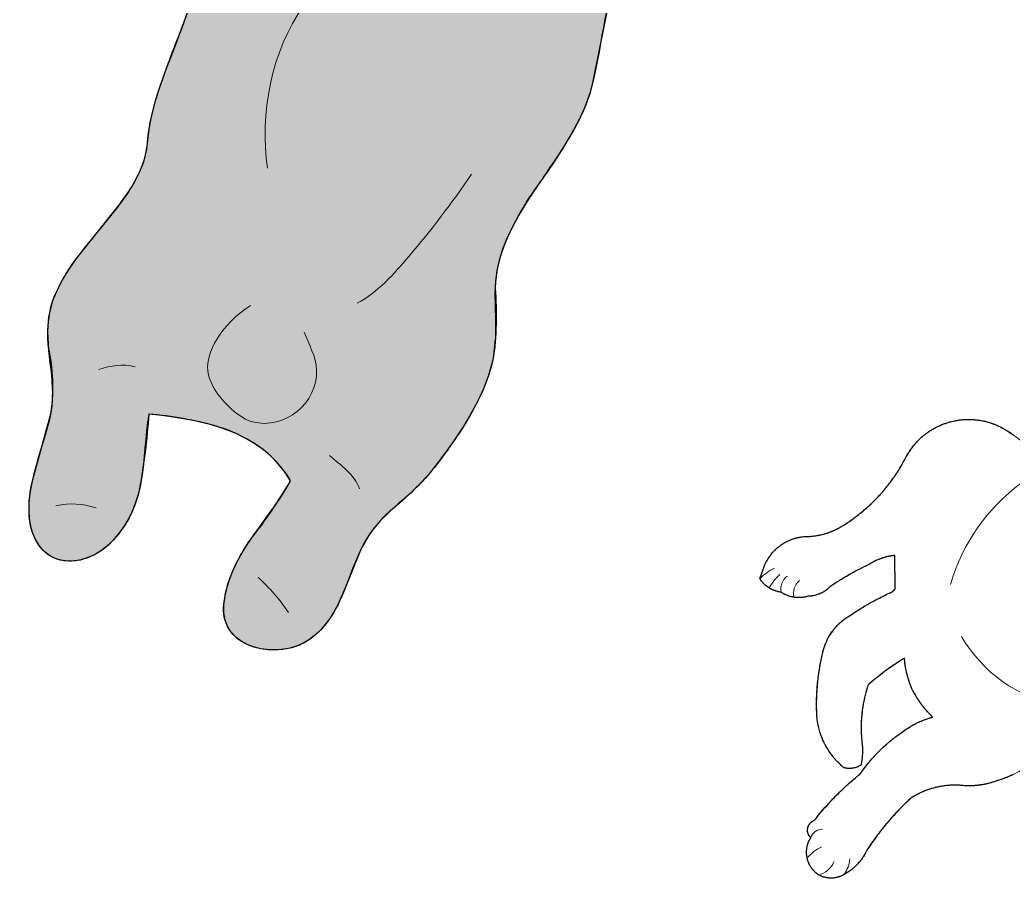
# Model space of a CAD drawing. Header units: millimetres. Extents: x 488786 to 747986, y 25193 to 95000.
# Drawn here: x 583549 to 584111, y 90614 to 91100 of the extents above; entities that cross this region are included whole.
import ezdxf

# ---------------------------------------------------------------- set-up
doc = ezdxf.new("R2010")
doc.units = ezdxf.units.MM
doc.layers.add('25. 255', color=255, linetype='Continuous')
doc.layers.add('6. FUR1', color=181, linetype='Continuous')
doc.layers.add('7. FUR2', color=241, linetype='Continuous', lineweight=5)

# ---------------------------------------------------------------- blocks, each defined once
blk = doc.blocks.new('YUHIHA_Accessory_Cat_A_Plan')
at = {"layer": '25. 255'}
blk.add_hatch(color=256, dxfattribs=at).paths.add_polyline_path([(-45.61, 67.78, -0.12728), (-47.76, 78.39, -0.157751), (-43.59, 88.31, -0.088024), (-35.13, 95.17), (-29.71, 97.79, -0.064934), (-13.82, 101.72, -0.045402), (18.97, 102.37), (36.8, 121.87), (50.42, 132.7), (54.13, 136.7, -0.029121), (68.53, 153.77), (71.47, 157.09, -0.15347), (78.1, 161.73, -0.129463), (82.8, 161.9, -0.12755), (87.52, 159.25, -0.013518), (89.26, 157.31), (89.28, 157.29, -0.071583), (96.57, 145.63), (117.36, 112.83), (122.28, 103.06, -0.065303), (128.6, 82.17, -0.09068), (147.23, 68.03, -0.062829), (153.47, 59.07, -0.170342), (162.61, 65.21, -0.142808), (173.4, 64.89, -0.149023), (182.3, 58.8, -0.131923), (186.72, 47.08, -0.064747), (186.6, 36.17, -0.0462), (176.53, 1.13, -0.034869), (168.2, -28.97, -0.041584), (156.22, -51.92, -0.033383), (136.9, -78.43, 0.033677), (139.42, -96.92), (149.67, -139.47, -0.062139), (150.93, -159.47, -0.032838), (146.59, -191.99, 0.057857), (143.75, -224.63, 0.089245), (148.4, -245.9, -0.062045), (161.73, -277.33), (162.96, -284.64, -0.051431), (162.85, -306.49, -0.036902), (157, -338.77, -0.037988), (148.32, -360.94, 0.067358), (143.43, -376.57), (142.8, -384.89), (143.83, -406.75, -0.070336), (142.57, -423.06, -0.071096), (138.63, -433.23, -0.098262), (131.92, -440.86, -0.082592), (122.35, -446.05, -0.096013), (111.59, -447.68, -0.147298), (101.38, -444.22, -0.152371), (95.13, -435.43, -0.060941), (92.46, -423.12, -0.066353), (93.75, -401.34, 0.035139), (99.07, -368.97, 0.052076), (89.13, -363.66, 0.051026), (78.64, -360.61, 0.079063), (56.84, -360.35, 0.052997), (25.13, -368.63, -0.029153), (36.04, -402.58, -0.077733), (37.1, -418.89, -0.052269), (34.93, -429.6), (33.73, -432.84, -0.088117), (27.73, -441.92, -0.11645), (18.71, -447.94, -0.163912), (7.96, -448.22, -0.126091), (-1.13, -442.33, -0.071259), (-6.3, -435.09, -0.07175), (-11.56, -419.6), (-17, -387.23, 0.087254), (-30.96, -359.87, -0.072962), (-37.4, -344.83), (-38.41, -339.03, -0.074111), (-36.82, -317.28), (-29.06, -285.38, 0.069236), (-26.91, -263.68, 0.072144), (-29.13, -253, -0.052367), (-34.1, -232.96, -0.022319), (-36.97, -200.27), (-38.68, -179.46, -0.041352), (-39.1, -146.67), (-35.83, -122.14, -0.020344), (-20.53, -58.3, -0.068862), (-35.76, -42.76, -0.090435), (-40.3, -32.87), (-40.89, -25.62, -0.058587), (-37.63, -9.57, -0.036756), (-26.81, 22.08, -0.03085), (-17, 41.63), (-22.89, 44.71, -0.080679), (-39.64, 58.65, -0.068005)])
at = {"layer": '6. FUR1'}
blk.add_lwpolyline([(139.42, -96.92), (149.67, -139.47, -0.062139), (150.93, -159.47, -0.032838), (146.59, -191.99, 0.057857), (143.75, -224.63, 0.089245), (148.4, -245.9, -0.062045), (161.73, -277.33), (162.96, -284.64, -0.051431), (162.85, -306.49, -0.036902), (157, -338.77, -0.037988), (148.32, -360.94, 0.067358), (143.43, -376.57), (142.8, -384.89), (143.83, -406.75, -0.070336), (142.57, -423.06, -0.071096), (138.63, -433.23, -0.098262), (131.92, -440.86, -0.082592), (122.35, -446.05, -0.096013), (111.59, -447.68, -0.147298), (101.38, -444.22, -0.152371), (95.13, -435.43, -0.060941), (92.46, -423.12, -0.066353), (93.75, -401.34, 0.035139), (99.07, -368.97, 0.052076), (89.13, -363.66, 0.051026), (78.64, -360.61, 0.079063), (56.84, -360.35, 0.052997), (25.13, -368.63, -0.029153), (36.04, -402.58, -0.077733), (37.1, -418.89, -0.052269), (34.93, -429.6), (33.73, -432.84, -0.088117), (27.73, -441.92, -0.11645), (18.71, -447.94, -0.163912), (7.96, -448.22, -0.126091), (-1.13, -442.33, -0.071259), (-6.3, -435.09, -0.07175), (-11.56, -419.6), (-17, -387.23, 0.087254), (-30.96, -359.87, -0.072962), (-37.4, -344.83), (-38.41, -339.03, -0.074111), (-36.82, -317.28), (-29.06, -285.38, 0.069236), (-26.91, -263.68, 0.072144), (-29.13, -253, -0.052367), (-34.1, -232.96, -0.022319), (-36.97, -200.27), (-38.68, -179.46, -0.041352)], format="xyb", dxfattribs=at)
blk.add_open_spline([(18.97, 102.37), (2.17, 102.93), (-20.07, 103.9), (-35.13, 95.17), (-64.17, 78.37), (-36.97, 50.63), (-17, 41.63), (-26.1, 26.1), (-33.07, 7.83), (-37.63, -9.57), (-39.6, -17.03), (-42.13, -25.2), (-40.3, -32.87), (-37.77, -43.4), (-28.5, -51.67), (-20.53, -58.3), (-27.73, -87.07), (-36.77, -117), (-39.1, -146.67), (-40.53, -164.6), (-38.33, -182.4), (-36.97, -200.27), (-35.6, -217.9), (-35.4, -236.2), (-29.13, -253), (-19.2, -279.63), (-44.5, -316.47), (-37.4, -344.83), (-33.43, -360.63), (-20.93, -371.77), (-17, -387.23), (-12.8, -403.8), (-13.87, -429.13), (-1.13, -442.33), (12.9, -456.83), (30.07, -445.27), (34.93, -429.6), (42.13, -406.43), (31.33, -390.13), (25.13, -368.63), (49.4, -360.3), (75.77, -353.27), (99.07, -368.97), (97.67, -391.73), (87.2, -412.8), (95.13, -435.43), (102.17, -455.47), (130.17, -448.27), (138.63, -433.23), (148.8, -415.17), (140.57, -395.57), (143.43, -376.57), (145.43, -363.43), (153.83, -351.7), (157, -338.77), (161.47, -320.43), (166.07, -296.13), (161.73, -277.33), (159.03, -265.67), (152.97, -256.63), (148.4, -245.9), (134.33, -212.9), (156.63, -174.27), (149.67, -139.47), (145.43, -118.5), (138.3, -100.03), (136.9, -78.43), (149, -63.77), (160.97, -46.6), (168.2, -28.97), (172.2, -19.2), (173.5, -8.9), (176.53, 1.13), (180.07, 12.8), (184.93, 24), (186.6, 36.17), (187.6, 43.37), (187.03, 52.8), (182.3, 58.8), (175.3, 67.67), (160.57, 68.57), (153.47, 59.07), (148.33, 69.03), (138.53, 77.03), (128.6, 82.17), (124.53, 107.4), (109.17, 124.87), (96.57, 145.63), (92.6, 152.2), (87.77, 164.5), (78.1, 161.73), (73.8, 160.5), (71.4, 156.87), (68.53, 153.77), (63.17, 147.93), (58.87, 143.13), (54.13, 136.7), (49.67, 130.63), (42.03, 127.23), (36.8, 121.87), (30.8, 115.67), (24.97, 108.53), (18.97, 102.37)], degree=3, knots=[0, 0, 0, 0, 1, 1, 1, 2, 2, 2, 3, 3, 3, 4, 4, 4, 5, 5, 5, 6, 6, 6, 7, 7, 7, 8, 8, 8, 9, 9, 9, 10, 10, 10, 11, 11, 11, 12, 12, 12, 13, 13, 13, 14, 14, 14, 15, 15, 15, 16, 16, 16, 17, 17, 17, 18, 18, 18, 19, 19, 19, 20, 20, 20, 21, 21, 21, 22, 22, 22, 23, 23, 23, 24, 24, 24, 25, 25, 25, 26, 26, 26, 27, 27, 27, 28, 28, 28, 29, 29, 29, 30, 30, 30, 31, 31, 31, 32, 32, 32, 33, 33, 33, 34, 34, 34, 34], dxfattribs=at)
at = {"layer": '7. FUR2'}
for points in [[(10.63, -163.13), (5.33, -188.27), (13.27, -218.6), (27.27, -239.77)], [(9.93, -351), (3.83, -351.93), (-0.73, -355.37), (-5.13, -359.43)], [(110.77, -350.53), (117.5, -352.37), (125.13, -353.6), (130.2, -358.8)], [(104.33, -416.8), (110.87, -418.87), (118.4, -422.1), (124.27, -425.8)], [(3.47, -426.27), (9.27, -421.9), (14.23, -420.23), (21.2, -419.13)]]:
    blk.add_open_spline(points, degree=3, dxfattribs=at)
for points, knots in [([(115.7, -201.8), (113.17, -217.93), (109.6, -233.77), (105.2, -249.53), (102.3, -259.97), (99.13, -271.1), (92.33, -279.73)], [0, 0, 0, 0, 1, 1, 1, 2, 2, 2, 2]), ([(47.2, -301.9), (43.5, -307.77), (40.97, -313.83), (39.77, -320.67), (38.77, -326.33), (38.83, -333.4), (41.87, -338.5), (46.33, -346.07), (62.4, -352.9), (71.1, -351.3), (86.63, -348.5), (95.2, -330.2), (88.33, -316.63), (85.17, -310.37), (80.1, -307.4), (75.43, -302.63)], [0, 0, 0, 0, 1, 1, 1, 2, 2, 2, 3, 3, 3, 4, 4, 4, 5, 5, 5, 5])]:
    blk.add_open_spline(points, degree=3, knots=knots, dxfattribs=at)
blk = doc.blocks.new('YUHIHA_Accessory_Person_WithDog_A_Plan')
at = {"layer": '6. FUR1'}
blk.add_lwpolyline([(143.63, -110.73), (142.68, -111.19), (142.47, -111.29), (142.25, -111.39), (142.14, -111.44), (141.61, -111.69), (141.5, -111.73), (141.28, -111.83), (140.96, -111.97), (140.2, -112.29), (140.09, -112.34), (139.87, -112.43), (139.65, -112.52), (139.54, -112.56), (138.99, -112.78), (138.44, -112.99), (137.78, -113.23), (137.33, -113.39), (136.89, -113.54), (136.78, -113.58), (136.1, -113.8), (135.43, -114.01), (134.86, -114.18), (134.53, -114.28), (134.37, -114.34), (134.07, -114.46), (133.91, -114.51), (133.76, -114.57), (133.14, -114.79), (132.83, -114.89), (132.68, -114.95), (132.21, -115.1), (131.75, -115.25), (131.28, -115.39), (130.96, -115.48), (130.65, -115.57), (130.02, -115.74), (129.39, -115.91), (129.07, -115.98), (128.59, -116.1), (128.43, -116.13), (128.11, -116.2), (127.95, -116.24), (127.79, -116.27), (127.31, -116.37), (126.99, -116.44), (126.67, -116.5), (126.19, -116.58), (125.87, -116.64), (125.38, -116.71), (125.06, -116.76), (124.9, -116.79), (124.41, -116.85), (123.76, -116.93), (123.6, -116.95), (123.44, -116.97), (122.79, -117.04), (122.3, -117.08), (122.14, -117.09), (121.97, -117.11), (121.49, -117.14), (120.83, -117.18), (120.51, -117.19), (119.85, -117.22), (119.2, -117.23), (118.87, -117.23), (118.38, -117.23), (118.05, -117.23), (117.57, -117.22), (117.24, -117.21), (116.91, -117.2), (116.75, -117.19), (116.59, -117.19), (115.93, -117.15), (115.12, -117.09), (114.63, -117.05), (113.98, -116.99), (113.51, -116.96), (113.04, -116.93), (112.57, -116.9), (111.86, -116.88), (111.39, -116.87), (110.92, -116.86), (110.22, -116.86), (109.51, -116.87), (109.27, -116.88), (108.57, -116.9), (107.87, -116.94), (107.16, -116.98), (106.46, -117.04), (105.75, -117.11), (105.06, -117.19), (104.82, -117.22), (104.35, -117.28), (103.89, -117.34), (103.19, -117.45), (102.5, -117.57), (101.8, -117.7), (101.34, -117.79), (101.11, -117.84), (100.65, -117.93), (100.19, -118.04), (99.73, -118.14), (99.28, -118.26), (99.05, -118.32), (98.37, -118.5), (97.91, -118.62), (97.24, -118.82), (96.78, -118.96), (96.11, -119.18), (95.89, -119.25), (95.44, -119.4), (95, -119.56), (94.56, -119.72), (93.9, -119.97), (93.46, -120.14), (92.81, -120.41), (92.16, -120.69), (91.94, -120.78), (91.3, -121.07), (90.87, -121.27), (90.66, -121.37), (90.03, -121.68), (89.4, -122), (88.98, -122.22), (88.57, -122.44), (88.15, -122.67), (87.54, -123.02), (87.34, -123.13), (86.53, -123.62), (86.13, -123.86), (85.53, -124.24), (85.34, -124.37), (85.11, -124.58), (84.44, -125.21), (83.33, -126.27), (82.89, -126.69), (82.67, -126.91), (82.45, -127.12), (82.01, -127.55), (81.36, -128.2), (81.15, -128.41), (80.93, -128.63), (80.5, -129.06), (79.85, -129.72), (78.57, -131.05), (77.74, -131.93), (77.11, -132.61), (76.9, -132.83), (75.86, -133.96), (75.25, -134.65), (74.43, -135.56), (73.83, -136.25), (73.43, -136.72), (72.43, -137.88), (71.84, -138.59), (70.86, -139.76), (70.48, -140.24), (70.28, -140.48), (69.71, -141.19), (69.32, -141.67), (68.56, -142.64), (68, -143.36), (67.26, -144.34), (66.7, -145.07), (65.97, -146.05), (65.43, -146.8), (64.53, -148.04), (63.82, -149.04), (63.12, -150.05), (62.43, -151.06), (61.75, -152.08), (61.07, -153.1), (60.24, -154.38), (60.17, -154.51), (60.05, -154.77), (59.85, -155.16), (59.65, -155.54), (59.38, -156.04), (59.02, -156.66), (58.64, -157.28), (58.41, -157.64), (58.17, -158), (57.93, -158.35), (57.51, -158.94), (57.08, -159.51), (56.64, -160.07), (56.36, -160.41), (56.18, -160.63), (55.9, -160.95), (55.61, -161.27), (55.22, -161.69), (55.02, -161.9), (54.72, -162.21), (54.2, -162.71), (53.68, -163.2), (53.36, -163.49), (53.03, -163.77), (52.81, -163.95), (52.59, -164.14), (52.03, -164.59), (51.92, -164.67), (51.8, -164.76), (51.57, -164.93), (51.34, -165.1), (51.23, -165.19), (51.11, -165.27), (50.76, -165.52), (50.28, -165.84), (49.92, -166.08), (49.56, -166.31), (49.19, -166.53), (48.94, -166.68), (48.57, -166.9), (47.94, -167.24), (47.68, -167.37), (47.58, -167.44), (47.28, -167.62), (46.97, -167.79), (46.56, -168.01), (46.13, -168.21), (45.92, -168.31), (45.48, -168.49), (45.16, -168.62), (44.94, -168.7), (44.49, -168.85), (44.26, -168.92), (43.81, -169.04), (43.58, -169.1), (43.35, -169.15), (43.12, -169.21), (42.89, -169.25), (42.43, -169.33), (42.19, -169.37), (41.85, -169.41), (41.61, -169.44), (41.49, -169.44), (41.38, -169.46), (41.14, -169.47), (40.79, -169.49), (40.44, -169.5), (40.08, -169.5), (39.73, -169.49), (39.5, -169.48), (39.14, -169.46), (38.67, -169.41), (38.21, -169.35), (38.09, -169.33), (37.98, -169.31), (37.51, -169.23), (37.05, -169.13), (36.6, -169.01), (36.37, -168.95), (36.14, -168.88), (35.92, -168.81), (35.7, -168.74), (35.26, -168.58), (34.93, -168.45), (34.82, -168.4), (34.6, -168.31), (34.28, -168.16), (33.96, -168.01), (33.86, -167.95), (33.75, -167.9), (33.44, -167.73), (33.34, -167.67), (33.19, -167.57), (32.88, -167.36), (32.73, -167.25), (32.58, -167.13), (32.29, -166.91), (32, -166.67), (31.72, -166.43), (31.44, -166.18), (31.17, -165.93), (30.9, -165.67), (30.64, -165.39), (30.39, -165.12), (30.27, -164.98), (30.02, -164.7), (29.91, -164.55), (29.68, -164.26), (29.45, -163.97), (29.34, -163.82), (29.23, -163.66), (29.03, -163.36), (28.82, -163.04), (28.72, -162.88), (28.53, -162.56), (28.35, -162.24), (28.09, -161.74), (27.85, -161.24), (27.7, -160.9), (27.63, -160.73), (27.49, -160.38), (27.42, -160.21), (27.36, -160.03), (27.24, -159.68), (27.18, -159.5), (27.07, -159.15), (26.98, -158.79), (26.88, -158.42), (26.8, -158.06), (26.73, -157.7), (26.67, -157.33), (26.64, -157.15), (26.58, -156.78), (26.52, -156.22), (26.51, -156.03), (26.49, -155.66), (26.48, -155.48), (26.47, -155.1), (26.47, -154.73), (26.47, -154.36), (26.49, -153.99), (26.5, -153.8), (26.52, -153.62), (26.55, -153.24), (26.59, -152.88), (26.65, -152.51), (26.71, -152.14), (26.78, -151.77), (26.86, -151.41), (26.94, -151.05), (27.04, -150.69), (27.09, -150.51), (27.2, -150.15), (27.26, -149.97), (27.32, -149.8), (27.45, -149.45), (27.65, -148.93), (27.73, -148.76), (27.88, -148.42), (28.04, -148.08), (28.12, -147.92), (28.3, -147.58), (28.47, -147.26), (28.66, -146.94), (28.86, -146.62), (28.72, -146.49), (28.59, -146.35), (28.47, -146.21), (28.28, -145.99), (28.17, -145.84), (28.06, -145.69), (27.96, -145.54), (27.9, -145.46), (27.81, -145.3), (27.71, -145.13), (27.59, -144.88), (27.55, -144.79), (27.43, -144.53), (27.4, -144.44), (27.34, -144.27), (27.27, -144.09), (27.2, -143.82), (27.17, -143.72), (27.13, -143.54), (27.11, -143.45), (27.1, -143.35), (27.05, -143.08), (27.02, -142.79), (27.01, -142.61), (27.01, -142.42), (27.01, -142.23), (27.01, -142.04), (27.02, -141.94), (27.04, -141.66), (27.07, -141.48), (27.12, -141.2), (27.18, -140.92), (27.2, -140.83), (27.25, -140.65), (27.34, -140.38), (27.37, -140.29), (27.44, -140.11), (27.55, -139.85), (27.59, -139.77), (27.72, -139.52), (27.77, -139.43), (27.91, -139.19), (28.01, -139.03), (28.18, -138.8), (28.29, -138.65), (28.47, -138.44), (28.54, -138.36), (28.67, -138.23), (28.87, -138.03), (29.01, -137.9), (29.22, -137.72), (29.37, -137.61), (29.53, -137.5), (29.61, -137.44), (29.76, -137.34), (30.01, -137.19), (30.17, -137.1), (30.26, -137.06), (30.51, -136.94), (30.69, -136.87), (30.86, -136.8), (30.95, -136.77), (31.67, -135.85), (32.22, -135.17), (33.33, -133.81), (33.7, -133.36), (33.88, -133.13), (34.07, -132.91), (35.01, -131.79), (35.77, -130.9), (36.15, -130.46), (36.92, -129.58), (37.89, -128.49), (38.86, -127.41), (39.26, -126.98), (40.25, -125.9), (40.85, -125.26), (41.45, -124.63), (42.06, -124), (42.87, -123.16), (43.48, -122.54), (44.52, -121.5), (44.93, -121.09), (45.76, -120.27), (46.81, -119.26), (47.23, -118.85), (48.29, -117.85), (49.15, -117.06), (49.8, -116.47), (50.66, -115.69), (51.53, -114.91), (52.41, -114.14), (53.07, -113.56), (54.18, -112.61), (54.85, -112.05), (55.07, -111.86), (55.74, -111.3), (55.97, -111.11), (56.65, -110.55), (57.1, -110.19), (57.71, -109.31), (58.02, -108.87), (58.49, -108.22), (58.97, -107.57), (59.61, -106.71), (60.1, -106.07), (60.6, -105.44), (60.93, -105.02), (61.44, -104.39), (62.12, -103.56), (62.64, -102.95), (62.81, -102.74), (63.51, -101.93), (64.05, -101.33), (64.41, -100.93), (64.95, -100.34), (65.13, -100.14), (65.31, -99.94), (65.68, -99.55), (66.42, -98.77), (66.98, -98.2), (67.55, -97.63), (68.31, -96.87), (68.5, -96.69), (68.89, -96.32), (69.08, -96.13), (69.28, -95.95), (69.86, -95.4), (70.85, -94.49), (71.66, -93.78), (72.06, -93.42), (72.67, -92.9), (73.28, -92.38), (73.49, -92.21), (73.69, -92.04), (74.11, -91.7), (74.74, -91.19), (75.37, -90.69), (76, -90.19), (76.64, -89.7), (77.5, -89.06), (78.36, -88.43), (79.24, -87.81), (80.12, -87.19), (81, -86.59), (81.45, -86.3), (82.14, -85.78), (82.38, -85.61), (82.96, -85.2), (83.56, -84.79), (84.27, -84.32), (84.76, -84.01), (85.37, -83.63), (85.62, -83.48), (86.11, -83.19), (86.48, -82.97), (86.61, -82.9), (86.73, -82.83), (87.11, -82.62), (87.49, -82.41), (88.25, -82.01), (88.64, -81.82), (89.15, -81.56), (89.8, -81.25), (90.06, -81.13), (90.58, -80.89), (91.37, -80.54), (91.9, -80.32), (92.44, -80.11), (93.24, -79.8), (93.51, -79.7), (93.64, -79.65), (94.32, -79.41), (94.86, -79.22), (95.28, -79.09), (95.68, -78.96), (96.1, -78.83), (96.37, -78.75), (96.51, -78.7), (97.06, -78.55), (97.34, -78.47), (97.48, -78.43), (97.62, -78.4), (97.89, -78.32), (97.43, -77.87), (96.98, -77.42), (96.31, -76.73), (96.2, -76.61), (96.09, -76.5), (95.76, -76.14), (95.65, -76.02), (95.32, -75.67), (95, -75.31), (94.36, -74.59), (94.15, -74.35), (93.53, -73.61), (93.22, -73.24), (92.82, -72.74), (92.62, -72.48), (92.13, -71.85), (91.93, -71.6), (91.36, -70.82), (90.8, -70.04), (90.34, -69.38), (90.07, -68.98), (89.71, -68.45), (89.45, -68.04), (89.36, -67.91), (88.93, -67.23), (88.85, -67.09), (88.76, -66.96), (88.34, -66.27), (87.94, -65.58), (87.62, -65.02), (87.23, -64.32), (87, -63.89), (86.7, -63.32), (86.55, -63.04), (86.33, -62.61), (86.05, -62.03), (85.91, -61.74), (85.7, -61.24), (85.65, -61.11), (85.6, -60.99), (85.5, -60.74), (85.21, -59.97), (85.16, -59.84), (85.11, -59.72), (84.79, -58.82), (84.7, -58.56), (84.52, -58.05), (84.48, -57.92), (84.32, -57.4), (84.03, -56.49), (84, -56.36), (83.96, -56.23), (83.77, -55.58), (83.66, -55.19), (83.42, -54.26), (83.35, -54), (83.13, -53.07), (83.07, -52.81), (82.9, -52.01), (82.84, -51.75), (82.69, -50.94), (82.62, -50.54), (82.59, -50.41), (82.5, -49.87), (82.43, -49.47), (82.41, -49.34), (82.33, -48.8), (82.27, -48.39), (82.18, -47.72), (82.09, -46.91), (82.05, -46.5), (82.01, -46.09), (81.99, -45.96), (81.94, -45.28), (81.91, -44.88), (81.06, -45.4), (80.39, -45.83), (79.55, -46.36), (78.89, -46.79), (78.38, -47.12), (77.89, -47.45), (77.23, -47.89), (77.06, -48), (76.9, -48.11), (76.57, -48.33), (76.24, -48.56), (75.58, -49), (74.44, -49.8), (73.46, -50.49), (72.65, -51.07), (72.33, -51.3), (71.37, -52), (70.41, -52.71), (69.62, -53.31), (68.67, -54.04), (68.2, -54.4), (67.73, -54.77), (67.57, -54.89), (66.63, -55.63), (66.48, -55.76), (65.7, -56.38), (65.55, -56.51), (65.39, -56.63), (65.09, -56.88), (64.93, -57.01), (64.16, -57.64), (63.1, -58.53), (62.95, -58.66), (62.64, -58.92), (61.74, -59.69), (61.44, -59.96), (61.26, -60.47), (61.01, -61.23), (60.85, -61.74), (60.69, -62.25), (60.54, -62.77), (60.39, -63.28), (60.24, -63.8), (60.09, -64.32), (59.88, -65.1), (59.68, -65.87), (59.62, -66.14), (59.55, -66.4), (59.37, -67.18), (59.25, -67.7), (59.07, -68.49), (58.85, -69.54), (58.75, -70.07), (58.6, -70.86), (58.51, -71.39), (58.42, -71.92), (58.29, -72.71), (58.21, -73.24), (58.06, -74.31), (57.93, -75.37), (57.89, -75.64), (57.78, -76.71), (57.7, -77.51), (57.66, -78.04), (57.59, -78.85), (57.52, -79.92), (57.48, -80.72), (57.45, -81.53), (57.42, -82.33), (57.4, -83.41), (57.4, -83.67), (57.39, -84.48), (57.41, -85.55), (57.42, -86.36), (57.45, -87.16), (57.48, -87.97), (57.51, -88.51), (57.53, -88.77), (57.58, -89.58), (57.64, -90.38), (57.71, -91.18), (57.79, -91.98), (57.87, -92.78), (57.97, -93.58), (58, -93.85), (58.05, -94.4), (58.08, -94.94), (58.12, -95.68), (58.15, -96.5), (58.15, -96.78), (58.15, -96.87), (58.15, -97.6), (58.15, -97.69), (58.15, -97.87), (58.14, -98.06), (58.14, -98.15), (58.12, -98.79), (58.12, -98.88), (58.1, -99.34), (58.06, -99.98), (58.05, -100.07), (58.02, -100.52), (58, -100.71), (57.95, -101.16), (57.94, -101.25), (57.93, -101.44), (57.9, -101.62), (57.89, -101.71), (57.8, -102.43), (57.75, -102.8), (57.72, -102.98), (57.71, -103.07), (57.65, -103.43), (57.64, -103.52), (57.61, -103.7), (57.59, -103.79), (57.54, -104.06), (57.41, -104.78), (57.39, -104.87), (57.35, -105.05), (57.25, -105.5), (57.05, -105.62), (56.79, -105.78), (56.45, -105.97), (56.17, -106.12), (55.96, -106.22), (55.75, -106.32), (55.54, -106.42), (55.25, -106.54), (54.96, -106.65), (54.52, -106.8), (54.3, -106.87), (54, -106.96), (53.7, -107.04), (53.55, -107.08), (53.32, -107.13), (53.17, -107.16), (52.86, -107.22), (52.71, -107.25), (52.32, -107.3), (51.94, -107.35), (51.62, -107.37), (51.55, -107.38), (51.39, -107.39), (51.08, -107.4), (50.69, -107.4), (50.53, -107.4), (50.15, -107.39), (49.68, -107.35), (49.29, -107.31), (48.98, -107.26), (48.75, -107.22), (48.68, -107.21), (48.45, -107.17), (48.3, -107.14), (48.07, -107.09), (47.77, -107.01), (47.69, -106.99), (47.3, -106.67), (46.92, -106.34), (46.54, -106.01), (46.17, -105.68), (45.61, -105.17), (45.06, -104.65), (44.7, -104.3), (44.52, -104.12), (44, -103.58), (43.65, -103.22), (43.31, -102.85), (43.14, -102.66), (42.8, -102.29), (42.47, -101.91), (42.15, -101.53), (41.98, -101.34), (41.66, -100.95), (41.35, -100.56), (40.88, -99.96), (40.58, -99.56), (40.28, -99.16), (39.84, -98.54), (39.41, -97.92), (39.28, -97.71), (39.13, -97.51), (39, -97.3), (38.59, -96.66), (38.33, -96.23), (37.94, -95.59), (37.44, -94.71), (37.2, -94.27), (36.96, -93.83), (36.73, -93.38), (36.4, -92.7), (36.18, -92.25), (35.76, -91.34), (35.56, -90.87), (35.27, -90.18), (35.08, -89.71), (34.99, -89.48), (34.72, -88.78), (34.63, -88.54), (34.47, -88.07), (34.23, -87.35), (34.07, -86.87), (34, -86.63), (33.78, -85.91), (33.58, -85.18), (33.39, -84.45), (33.21, -83.72), (33.04, -82.98), (32.99, -82.74), (32.85, -82), (32.8, -81.75), (32.67, -81.01), (32.63, -80.76), (32.52, -80.02), (32.45, -79.52), (32.41, -78.93), (32.34, -77.75), (32.31, -77.16), (32.3, -76.87), (32.27, -76.28), (32.25, -75.69), (32.23, -75.1), (32.2, -74.21), (32.18, -73.33), (32.18, -73.03), (32.17, -72.74), (32.16, -71.56), (32.16, -70.67), (32.16, -70.09), (32.18, -68.91), (32.19, -68.31), (32.2, -68.02), (32.2, -67.72), (32.24, -66.54), (32.28, -65.66), (32.35, -64.19), (32.37, -63.89), (32.42, -63.01), (32.5, -61.83), (32.57, -60.95), (32.67, -59.78), (32.73, -59.19), (32.75, -58.9), (32.87, -57.72), (32.97, -56.84), (33.11, -55.67), (33.23, -54.79), (33.43, -53.33), (33.56, -52.46), (33.64, -51.88), (33.74, -51.29), (33.83, -50.71), (33.93, -50.13), (34.03, -49.55), (34.24, -48.38), (34.4, -47.52), (34.52, -46.94), (34.57, -46.65), (34.63, -46.36), (34.69, -46.07), (34.93, -44.92), (35.12, -44.05), (35.25, -43.47), (35.45, -42.61), (35.59, -42.04), (35.63, -41.83), (35.73, -41.42), (35.78, -41.21), (35.93, -40.6), (35.99, -40.39), (36.16, -39.78), (36.28, -39.37), (36.41, -38.97), (36.6, -38.36), (36.75, -37.96), (36.96, -37.36), (37.04, -37.17), (37.12, -36.97), (37.27, -36.58), (37.35, -36.38), (37.52, -35.99), (37.69, -35.6), (37.87, -35.22), (38.14, -34.64), (38.42, -34.07), (38.62, -33.7), (38.82, -33.32), (39.13, -32.77), (39.34, -32.4), (39.67, -31.86), (39.78, -31.67), (40.13, -31.14), (40.48, -30.61), (40.84, -30.09), (41.22, -29.57), (41.47, -29.23), (41.73, -28.9), (42, -28.57), (42.13, -28.4), (42.4, -28.07), (42.67, -27.75), (42.95, -27.43), (43.23, -27.11), (43.52, -26.8), (43.96, -26.34), (44.56, -25.74), (44.86, -25.45), (45.33, -25.01), (45.8, -24.58), (46.28, -24.17), (46.77, -23.76), (47.27, -23.36), (47.6, -23.1), (48.11, -22.73), (48.63, -22.35), (48.98, -22.12), (49.33, -21.88), (49.86, -21.53), (50.4, -21.2), (50.95, -20.87), (51.13, -20.77), (51.79, -20.31), (52.28, -19.98), (53.27, -19.31), (53.6, -19.09), (53.77, -18.98), (54.26, -18.65), (55.27, -18), (56.27, -17.36), (56.44, -17.26), (56.95, -16.94), (57.28, -16.73), (58.3, -16.1), (59.32, -15.49), (60.7, -14.68), (61.56, -14.18), (62.6, -13.6), (62.77, -13.5), (63.12, -13.31), (63.64, -13.02), (64.69, -12.45), (65.74, -11.89), (66.45, -11.52), (67.15, -11.16), (67.51, -10.98), (67.69, -10.89), (68.75, -10.35), (69.47, -10), (70.72, -9.4), (71.62, -8.97), (72.89, -8.39), (73.25, -8.22), (73.28, -8.21), (73.31, -8.2), (73.51, -8.13), (73.54, -8.12), (73.67, -8.07), (73.77, -8.02), (73.8, -8.01), (73.99, -7.93), (74.02, -7.91), (74.08, -7.88), (74.33, -7.75), (74.54, -7.63), (74.57, -7.61), (74.63, -7.58), (74.72, -7.52), (74.75, -7.5), (74.8, -7.46), (74.83, -7.44), (75.06, -7.28), (75.22, -7.16), (75.39, -7.02), (75.65, -6.79), (75.77, -6.67), (75.82, -6.62), (75.85, -6.6), (75.92, -6.52), (75.99, -6.44), (76.15, -6.26), (76.17, -6.23), (76.22, -6.18), (76.28, -6.1), (76.3, -6.07), (76.39, -5.96), (76.59, -5.68), (76.61, -5.65), (76.69, -5.54), (76.54, 13.28), (76.29, 13.25), (75.69, 13.18), (75.08, 13.09), (74.84, 13.05), (74.24, 12.95), (74, 12.91), (73.52, 12.82), (73.16, 12.74), (73.04, 12.72), (72.8, 12.67), (72.68, 12.64), (72.33, 12.56), (71.85, 12.44), (71.61, 12.38), (70.9, 12.19), (70.09, 11.95), (69.62, 11.81), (69.5, 11.77), (69.27, 11.69), (69.04, 11.61), (68.69, 11.49), (68.35, 11.37), (68.24, 11.33), (67.78, 11.15), (67.44, 11.02), (67.1, 10.88), (66.87, 10.79), (66.31, 10.55), (65.98, 10.4), (65.75, 10.29), (65.2, 10.03), (64.76, 9.82), (64.66, 9.76), (64.44, 9.65), (64.33, 9.59), (64.11, 9.48), (63.68, 9.25), (63.58, 9.19), (63.47, 9.13), (63.15, 8.95), (62.83, 8.77), (62.52, 8.58), (62.1, 8.33), (61.89, 8.2), (60.84, 7.68), (60.66, 7.6), (60.31, 7.42), (59.96, 7.25), (59.61, 7.07), (59.43, 6.98), (58.56, 6.54), (58.38, 6.45), (57.68, 6.09), (57.51, 6), (57.16, 5.82), (56.82, 5.64), (56.64, 5.55), (55.6, 5), (54.22, 4.26), (52.67, 3.41), (52.5, 3.31), (51.81, 2.93), (51.64, 2.83), (50.79, 2.35), (49.09, 1.37), (48.92, 1.27), (48.24, 0.88), (47.9, 0.68), (47.56, 0.48), (46.22, -0.32), (46.05, -0.43), (45.71, -0.63), (45.05, -1.04), (44.88, -1.14), (43.21, -2.18), (43.05, -2.28), (42.22, -2.81), (41.89, -3.02), (41.39, -3.34), (40.73, -3.76), (40.57, -3.87), (40.24, -4.08), (40.08, -4.19), (39.85, -4.44), (39.69, -4.6), (39.45, -4.83), (39.12, -5.14), (38.95, -5.29), (38.69, -5.52), (38.26, -5.88), (38.09, -6.02), (38, -6.09), (37.91, -6.16), (37.82, -6.23), (37.73, -6.3), (37.46, -6.5), (37.09, -6.75), (36.81, -6.94), (36.33, -7.24), (35.94, -7.47), (35.45, -7.75), (35.25, -7.85), (35.05, -7.95), (34.84, -8.06), (34.64, -8.15), (34.54, -8.2), (34.44, -8.25), (34.13, -8.39), (33.61, -8.6), (33.19, -8.76), (32.66, -8.95), (32.33, -9.05), (32.22, -9.08), (32.12, -9.12), (31.68, -9.24), (31.25, -9.36), (30.92, -9.43), (30.37, -9.55), (30.03, -9.61), (29.47, -9.69), (29.03, -9.75), (28.69, -9.79), (28.47, -9.81), (28.02, -9.84), (27.79, -9.85), (27.57, -9.86), (27.34, -9.86), (27.23, -9.86), (27.11, -9.9), (26.75, -10.01), (26.28, -10.13), (25.92, -10.22), (25.56, -10.3), (25.07, -10.39), (24.71, -10.45), (24.22, -10.52), (23.85, -10.56), (23.48, -10.59), (22.99, -10.63), (22.5, -10.65), (22.13, -10.66), (21.88, -10.66), (21.51, -10.65), (21.14, -10.64), (20.65, -10.6), (20.41, -10.58), (20.16, -10.56), (19.67, -10.5), (19.43, -10.47), (19.18, -10.43), (19.06, -10.4), (18.82, -10.36), (18.46, -10.29), (18.1, -10.22), (17.74, -10.13), (17.26, -10), (16.9, -9.9), (16.44, -9.75), (16.08, -9.63), (15.85, -9.54), (15.62, -9.46), (15.28, -9.32), (14.83, -9.12), (14.6, -9.02), (14.27, -8.86), (14.05, -8.75), (13.72, -8.58), (13.5, -8.46), (13.07, -8.22), (12.65, -7.96), (12.45, -7.83), (12.14, -7.63), (11.79, -7.58), (11.34, -7.49), (10.89, -7.4), (10.44, -7.3), (10.1, -7.21), (9.99, -7.18), (9.55, -7.06), (9.22, -6.95), (9, -6.88), (8.78, -6.81), (8.67, -6.77), (8.46, -6.69), (8.13, -6.57), (8.03, -6.52), (7.6, -6.34), (7.28, -6.2), (7.07, -6.11), (6.87, -6), (6.56, -5.85), (6.46, -5.79), (6.35, -5.74), (6.05, -5.58), (5.55, -5.29), (5.26, -5.11), (5.06, -4.98), (4.96, -4.92), (4.87, -4.85), (4.68, -4.73), (4.39, -4.53), (4.21, -4.39), (4.02, -4.26), (3.75, -4.04), (3.48, -3.83), (3.12, -3.53), (2.78, -3.22), (2.53, -2.99), (2.19, -2.67), (1.79, -2.25), (1.71, -2.17), (1.48, -1.91), (1.25, -1.65), (1.1, -1.48), (0.96, -1.3), (0.81, -1.12), (0.67, -0.94), (0.46, -0.66), (0.4, -0.57), (0.33, -0.47), (0.06, -0.09), (0, 0), (2.26, 6.41), (2.44, 6.88), (2.63, 7.35), (2.72, 7.58), (2.92, 8.05), (3.13, 8.51), (3.46, 9.19), (3.69, 9.64), (3.93, 10.08), (4.17, 10.52), (4.3, 10.74), (4.56, 11.17), (4.69, 11.39), (4.96, 11.81), (5.1, 12.02), (5.38, 12.44), (5.67, 12.86), (5.97, 13.26), (6.27, 13.66), (6.43, 13.86), (6.59, 14.06), (7.07, 14.64), (7.4, 15.02), (7.74, 15.39), (7.91, 15.58), (8.26, 15.94), (8.62, 16.3), (8.98, 16.65), (9.16, 16.82), (9.54, 17.16), (9.72, 17.33), (10.11, 17.66), (10.49, 17.98), (10.69, 18.14), (11.09, 18.45), (11.49, 18.76), (11.9, 19.05), (12.31, 19.34), (12.52, 19.48), (12.94, 19.76), (13.37, 20.02), (13.59, 20.16), (14.02, 20.41), (14.46, 20.66), (14.68, 20.78), (15.13, 21.02), (15.35, 21.13), (15.58, 21.24), (16.03, 21.46), (16.26, 21.57), (16.72, 21.77), (16.95, 21.87), (17.19, 21.97), (17.42, 22.06), (17.89, 22.25), (18.37, 22.42), (18.84, 22.59), (19.32, 22.74), (19.56, 22.82), (20.04, 22.96), (20.53, 23.09), (21.02, 23.22), (21.51, 23.33), (22.25, 23.49), (22.5, 23.54), (23, 23.62), (23.5, 23.7), (23.99, 23.77), (24.24, 23.8), (25, 23.88), (25.25, 23.9), (25.75, 23.93), (26.26, 23.96), (26.76, 23.98), (27.24, 23.99), (27.73, 24.01), (28.21, 24.03), (28.53, 24.05), (29.17, 24.1), (29.66, 24.15), (29.81, 24.16), (29.98, 24.18), (30.77, 24.27), (30.94, 24.29), (31.26, 24.33), (31.73, 24.4), (32.37, 24.5), (32.69, 24.56), (33.16, 24.64), (33.48, 24.71), (33.64, 24.74), (34.11, 24.84), (34.27, 24.87), (34.74, 24.97), (35.37, 25.12), (36.15, 25.32), (36.61, 25.45), (36.92, 25.54), (37.39, 25.68), (37.85, 25.83), (38.15, 25.93), (38.31, 25.97), (38.77, 26.13), (39.07, 26.24), (39.37, 26.35), (39.83, 26.52), (40.28, 26.69), (40.88, 26.93), (41.32, 27.12), (41.77, 27.31), (42.35, 27.57), (43.08, 27.92), (43.37, 28.06), (43.66, 28.2), (44.23, 28.5), (44.66, 28.72), (45.08, 28.96), (45.36, 29.12), (45.78, 29.36), (46.06, 29.52), (46.53, 29.81), (46.92, 30.04), (47.3, 30.28), (48.07, 30.76), (48.64, 31.13), (49.21, 31.5), (49.59, 31.75), (49.78, 31.88), (49.97, 32), (50.35, 32.25), (51.47, 33.02), (52.39, 33.67), (53.13, 34.2), (53.31, 34.34), (53.49, 34.47), (54.4, 35.15), (54.77, 35.42), (55.31, 35.83), (56.02, 36.39), (56.55, 36.81), (56.91, 37.09), (57.08, 37.24), (57.26, 37.38), (58.14, 38.1), (58.48, 38.39), (59.18, 38.97), (59.69, 39.42), (60.71, 40.31), (61.56, 41.07), (62.06, 41.53), (62.22, 41.69), (62.55, 42), (63.21, 42.62), (63.7, 43.09), (64.51, 43.88), (64.99, 44.36), (65.79, 45.17), (66.57, 45.99), (67.04, 46.48), (67.65, 47.15), (68.26, 47.82), (68.41, 47.99), (68.83, 48.44), (69.59, 49.32), (70.22, 50.05), (70.35, 50.2), (70.47, 50.35), (70.85, 50.8), (71.46, 51.54), (71.58, 51.7), (71.71, 51.85), (72.19, 52.45), (72.67, 53.06), (73.03, 53.52), (73.5, 54.13), (73.97, 54.75), (74.78, 55.84), (74.89, 56), (75, 56.16), (75.57, 56.95), (75.68, 57.11), (75.9, 57.42), (76.01, 57.58), (76.23, 57.9), (76.78, 58.7), (77.21, 59.35), (77.63, 59.99), (77.74, 60.16), (77.95, 60.48), (78.47, 61.3), (78.78, 61.79), (78.98, 62.12), (79.08, 62.29), (79.49, 62.95), (79.88, 63.62), (80.18, 64.12), (80.47, 64.62), (80.56, 64.79), (80.66, 64.96), (81.23, 65.97), (81.61, 66.65), (81.88, 67.16), (82.34, 68.02), (82.84, 68.99), (83.09, 69.45), (83.34, 69.9), (83.6, 70.35), (84.13, 71.24), (84.41, 71.67), (84.69, 72.11), (84.97, 72.54), (85.26, 72.96), (85.56, 73.39), (85.87, 73.81), (86.17, 74.22), (86.49, 74.63), (86.8, 75.04), (87.13, 75.45), (87.46, 75.85), (87.79, 76.24), (88.13, 76.63), (88.47, 77.02), (88.82, 77.4), (89.18, 77.78), (89.53, 78.15), (89.9, 78.51), (90.27, 78.88), (90.64, 79.24), (91.02, 79.59), (91.4, 79.94), (91.78, 80.28), (92.17, 80.62), (92.57, 80.96), (92.97, 81.28), (93.37, 81.61), (93.78, 81.93), (94.19, 82.24), (94.61, 82.55), (95.03, 82.85), (95.45, 83.14), (95.88, 83.44), (96.31, 83.72), (96.74, 84), (97.18, 84.27), (97.62, 84.55), (98.07, 84.81), (98.52, 85.07), (98.97, 85.32), (99.42, 85.56), (99.88, 85.8), (100.34, 86.04), (100.81, 86.26), (101.27, 86.49), (101.74, 86.7), (102.22, 86.91), (102.69, 87.12), (103.17, 87.31), (103.65, 87.5), (104.13, 87.69), (104.62, 87.87), (105.1, 88.04), (105.59, 88.21), (106.09, 88.37), (107.07, 88.67), (107.57, 88.81), (108.07, 88.95), (108.57, 89.07), (109.58, 89.31), (110.59, 89.52), (111.1, 89.62), (111.61, 89.71), (112.12, 89.79), (112.63, 89.87), (113.14, 89.94), (114.17, 90.06), (114.68, 90.1), (115.2, 90.15), (115.72, 90.18), (116.23, 90.21), (116.75, 90.24), (117.27, 90.25), (117.78, 90.26), (118.3, 90.27), (118.82, 90.26), (119.33, 90.25), (119.85, 90.23), (120.37, 90.21), (120.88, 90.18), (121.4, 90.14), (121.91, 90.1), (122.94, 89.99), (123.46, 89.93), (123.97, 89.86), (124.48, 89.78), (124.99, 89.7), (126.01, 89.51), (126.52, 89.41), (127.02, 89.3), (127.53, 89.19), (128.53, 88.94), (129.03, 88.8), (129.52, 88.66), (130.02, 88.51), (130.51, 88.36), (131, 88.19), (131.49, 88.03), (131.98, 87.86), (132.47, 87.67), (132.95, 87.49), (133.43, 87.3), (133.91, 87.1), (134.38, 86.89), (134.85, 86.68), (135.32, 86.47), (135.79, 86.24), (136.25, 86.02), (137.17, 85.54), (137.63, 85.3), (138.08, 85.04), (138.53, 84.79), (138.97, 84.52), (139.41, 84.25), (139.85, 83.98), (140.06, 83.85), (140.17, 83.78), (140.49, 83.57), (141.02, 83.23), (141.55, 82.87), (141.66, 82.81), (142.39, 82.3), (142.6, 82.16), (142.7, 82.08), (142.81, 82.01), (143.22, 81.72), (143.64, 81.42)], dxfattribs=at)
at = {"layer": '7. FUR2'}
for points in [[(0, 0), (2.18, 6.17, -0.311764), (26.76, 23.98, 0.131473), (46.34, 29.69, 0.074086), (68.57, 48.16, 0.063344), (82.6, 68.54, -0.437171), (139.41, 84.25, -0.058018), (152.14, 74.16, 0.488337)], [(148.25, -108.12, -0.070481), (134.53, -114.28, -0.118389), (113.98, -116.99, 0.165116), (85.34, -124.37, 0.06312), (60.24, -154.38, -0.16272), (47.69, -167.37, -0.274981), (33.34, -167.67, -0.408313), (28.86, -146.62, -0.562073), (30.95, -136.77, -0.056071), (57.1, -110.19, -0.096867), (81.45, -86.3, -0.098676), (97.89, -78.32, -0.088198), (85.91, -61.74, -0.0811), (81.91, -44.88, 0.040192), (61.44, -59.96, 0.114413), (58, -93.85, -0.077088), (57.25, -105.5, -0.212497), (47.69, -106.99, -0.191366), (32.45, -79.52, -0.076045), (35.59, -42.04, -0.213293), (51.13, -20.77, -0.045745), (73.25, -8.22, 0.172826), (76.68, -5.54), (76.53, 13.28, 0.113635), (61.89, 8.2, 0.031749), (40.08, -4.19, -0.204044), (27.23, -9.87, -0.227789), (12.14, -7.63, -0.213104), (0, 0, -202.703599)]]:
    blk.add_lwpolyline(points, format="xyb", dxfattribs=at)
for centre, radius, start, end in [((213.12, -33.79), 109.47, 126.531, 163.7414), ((19.26, -18.03), 26.38, 114.3602, 136.8838), ((38.45, -25.53), 38.97, 134.2353, 148.4012), ((21.15, -5.71), 9.21, 128.5167, 191.9838), ((28.09, -8.04), 9, 128.8585, 195.6511), ((185.05, 8.59), 81.95, 210.246, 258.7716), ((35.72, -149.04), 7.27, 91.433, 160.6027), ((48.26, -177.43), 28.91, 117.124, 137.9294), ((30.37, -155.59), 12.44, 283.8326, 338.4839), ((35.53, -157.82), 15.46, 321.8419, 357.2766)]:
    blk.add_arc(centre, radius, start, end, dxfattribs=at)

msp = doc.modelspace()

# ---------------------------------------------------------------- block references
at = {"color": 242, "true_color": 0xcd2027, "xscale": 1.2, "yscale": 1.2, "zscale": 1.2, "rotation": 335.1536358021672}
msp.add_blockref('YUHIHA_Accessory_Cat_A_Plan', (583780.45, 91290.77), dxfattribs=at)
msp.add_blockref('YUHIHA_Accessory_Person_WithDog_A_Plan', (583967.97, 90783.47))

doc.saveas('drawing.dxf')
